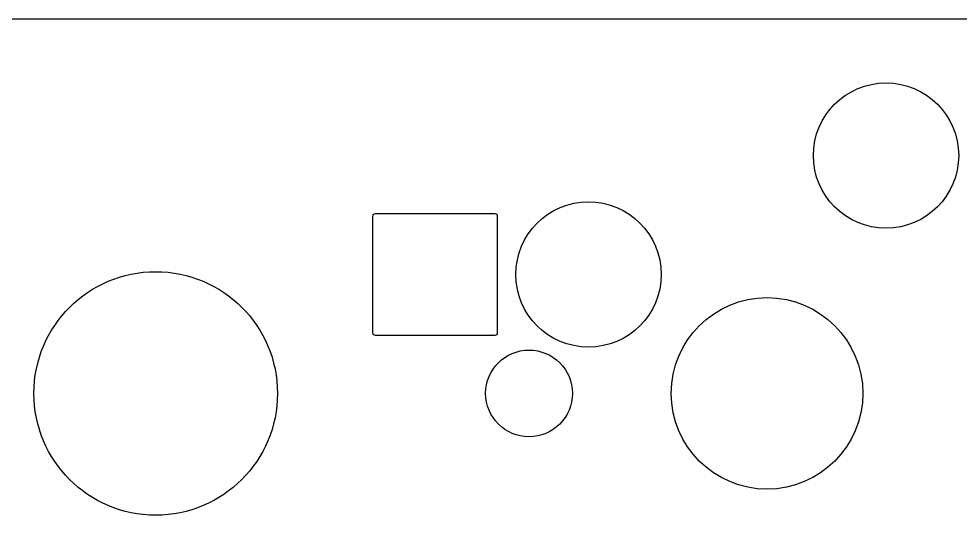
# Model space of a CAD drawing. Extents: x -27 to 356, y -111 to 35.
# Drawn here: x 274.78 to 294.87, y -43.01 to -32.41 of the extents above; entities that cross this region are included whole.
import ezdxf

# ---------------------------------------------------------------- set-up
doc = ezdxf.new("R2010")
doc.units = 0
doc.layers.add('BLACK', color=7, linetype='CONTINUOUS')

msp = doc.modelspace()

# ---------------------------------------------------------------- linework, layer by layer
at = {"layer": 'BLACK', "linetype": 'CONTINUOUS'}
for p, q in [((271.57, -32.4133), (349.875, -32.4133)), ((271.57, -32.4133), (349.875, -32.4133)), ((282.339, -36.6233), (282.343, -36.6038)), ((282.339, -39.1233), (282.339, -36.6233)), ((282.343, -36.6038), (282.354, -36.5872)), ((282.354, -36.5872), (282.37, -36.5762)), ((282.37, -36.5762), (282.39, -36.5723)), ((282.39, -36.5723), (284.94, -36.5723)), ((284.94, -36.5723), (284.96, -36.5762)), ((284.96, -36.5762), (284.976, -36.5872)), ((284.976, -36.5872), (284.987, -36.6038)), ((284.987, -36.6038), (284.991, -36.6233)), ((284.991, -36.6233), (284.991, -39.1233)), ((282.343, -39.1428), (282.339, -39.1233)), ((282.354, -39.1594), (282.343, -39.1428)), ((282.37, -39.1704), (282.354, -39.1594)), ((282.39, -39.1743), (282.37, -39.1704)), ((284.94, -39.1743), (282.39, -39.1743)), ((284.96, -39.1704), (284.94, -39.1743)), ((284.976, -39.1594), (284.96, -39.1704)), ((284.987, -39.1428), (284.976, -39.1594)), ((284.991, -39.1233), (284.987, -39.1428))]:
    msp.add_line(p, q, dxfattribs=at)
at = {"layer": 'BLACK'}
for centre, radius in [((293.29, -35.3333), 1.551), ((286.94, -37.8733), 1.551), ((277.701, -40.4138), 2.6), ((290.75, -40.4133), 2.0449), ((285.67, -40.4133), 0.926)]:
    msp.add_circle(centre, radius, dxfattribs=at)

doc.saveas('drawing.dxf')
